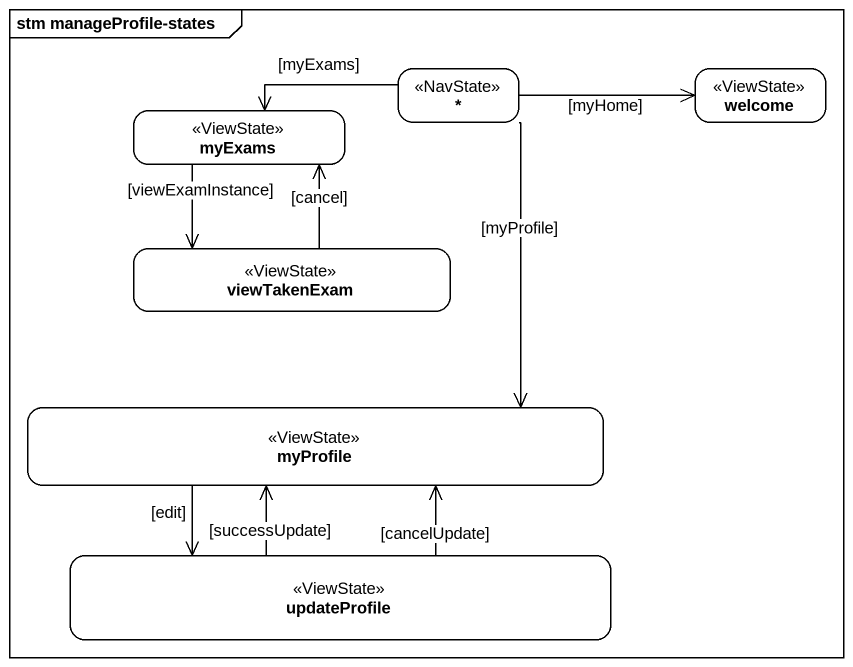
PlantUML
@startuml
mainframe stm manageProfile-states
hide empty description
state myExams <<ViewState>>
state "*" as state1 <<NavState>>
state welcome <<ViewState>>
state viewTakenExam <<ViewState>>
state myProfile <<ViewState>>
state updateProfile <<ViewState>>
myExams --> viewTakenExam : [viewExamInstance]
state1 -left-> myExams : [myExams]
state1 -right-> welcome : [myHome]
state1 --> myProfile : [myProfile]
viewTakenExam -up-> myExams : [cancel]
myProfile --> updateProfile : [edit]
updateProfile -up-> myProfile : [successUpdate]
updateProfile -up-> myProfile : [cancelUpdate]
@enduml
